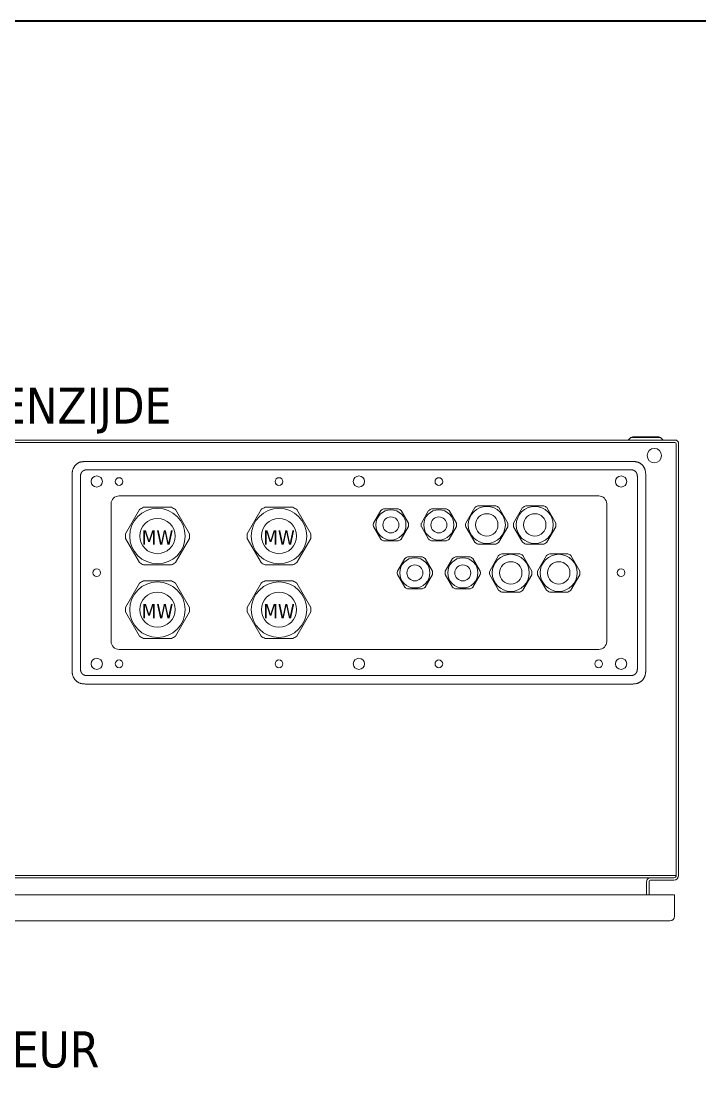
# Model space of a CAD drawing. Header units: millimetres. Extents: x 0 to 4000, y 0 to 2720.
# Drawn here: x 1989 to 2413, y 2060 to 2720 of the extents above; entities that cross this region are included whole.
import ezdxf
from ezdxf.enums import TextEntityAlignment as Align

# ---------------------------------------------------------------- set-up
doc = ezdxf.new("R2010")
doc.units = ezdxf.units.MM
for name, color, linetype, lineweight in [('EPLAN108', 5, 'Continuous', 5), ('EPLAN201', 73, 'Continuous', 5), ('EPLAN400', 5, 'Continuous', 5), ('EPLAN451', 73, 'Continuous', 5), ('EPLAN452', 73, 'Continuous', 5), ('EPLAN500', 7, 'Continuous', 5), ('EPLAN501', 7, 'Continuous', 5), ('EPLAN503', 7, 'Continuous', 5), ('EPLAN504', 7, 'Continuous', 5), ('KASTEN', 1, 'Continuous', 0), ('KASTMACRO-DETAIL', 1, 'Continuous', 0)]:
    doc.layers.add(name, color=color, linetype=linetype, lineweight=lineweight)
doc.styles.add('Tahoma', font='')
doc.styles.get('Tahoma').set_extended_font_data('Tahoma')

# ---------------------------------------------------------------- blocks, each defined once
blk = doc.blocks.new('EPLFRAME')
at = {"layer": 'EPLAN201', "linetype": 'Continuous', "lineweight": 35, "ltscale": 4}
blk.add_lwpolyline([(0, 0), (4000, 0), (4000, 2720), (0, 2720)], close=True, dxfattribs=at)
at = {"layer": 'EPLAN451', "color": 73, "style": 'Tahoma'}
for tag, p, height in [('14_10000', (3537.27, 153.74), 22.57), ('14_10011', (1180, 115), 31.61), ('14_10021', (3700, 108), 16.25), ('14_3010', (3500, 68), 16.25)]:
    blk.add_attdef(tag, p, '', height=height, dxfattribs=at)
at = {"layer": 'EPLAN452', "color": 73, "style": 'Tahoma'}
for tag, p, height in [('4_11011', (2320, 115), 31.61), ('4_11020', (3500, 108), 16.25), ('4_11024', (3700, 67.87), 16.25), ('4_11042', (3500, 15), 22.57), ('4_11043', (3720.13, 15), 22.57)]:
    blk.add_attdef(tag, p, '', height=height, dxfattribs=at)
blk = doc.blocks.new('EPLSYM_LibrarySPECIAL_Symbol11_Variant0_Placement8')
at = {"layer": 'EPLAN400', "color": 5, "style": 'Tahoma'}
blk.add_attdef('17_20010', text='', height=22.57, dxfattribs=at).set_placement((-1.5, -0.5), align=Align.BOTTOM_CENTER)
at = {"layer": 'EPLAN500', "color": 7, "style": 'Tahoma'}
blk.add_attdef('17_20027', text='', height=1.63, dxfattribs=at).set_placement((-1.5, -40.7), align=Align.BOTTOM_CENTER)
at = {"layer": 'EPLAN501', "color": 7, "style": 'Tahoma'}
blk.add_attdef('17_20011', text='', height=1.63, dxfattribs=at).set_placement((-1.5, -46.1), align=Align.BOTTOM_CENTER)
at = {"layer": 'EPLAN503', "color": 7, "style": 'Tahoma'}
blk.add_attdef('17_20024', text='', height=1.63, dxfattribs=at).set_placement((-1.5, -48.8), align=Align.BOTTOM_CENTER)
at = {"layer": 'EPLAN504', "color": 7, "style": 'Tahoma'}
blk.add_attdef('17_20901[1]', text='', height=1.63, dxfattribs=at).set_placement((-1.5, -43.4), align=Align.BOTTOM_CENTER)
blk = doc.blocks.new('EPLSYM_LibrarySPECIAL_Symbol11_Variant0_Placement8_4')
at = {"layer": 'EPLAN400', "color": 5, "style": 'Tahoma'}
blk.add_attdef('17_20010', text='', height=22.57, dxfattribs=at).set_placement((-1.5, -0.5), align=Align.BOTTOM_CENTER)
at = {"layer": 'EPLAN500', "color": 7, "style": 'Tahoma'}
blk.add_attdef('17_20027', text='', height=1.63, dxfattribs=at).set_placement((-1.5, -40.7), align=Align.BOTTOM_CENTER)
at = {"layer": 'EPLAN501', "color": 7, "style": 'Tahoma'}
blk.add_attdef('17_20011', text='', height=1.63, dxfattribs=at).set_placement((-1.5, -46.1), align=Align.BOTTOM_CENTER)
at = {"layer": 'EPLAN503', "color": 7, "style": 'Tahoma'}
blk.add_attdef('17_20024', text='', height=1.63, dxfattribs=at).set_placement((-1.5, -48.8), align=Align.BOTTOM_CENTER)
at = {"layer": 'EPLAN504', "color": 7, "style": 'Tahoma'}
blk.add_attdef('17_20901[1]', text='', height=1.63, dxfattribs=at).set_placement((-1.5, -43.4), align=Align.BOTTOM_CENTER)

msp = doc.modelspace()

# ---------------------------------------------------------------- linework, layer by layer
at = {"layer": 'KASTEN', "linetype": 'Continuous', "lineweight": 0, "ltscale": 20}
for p, q in [((2371.28, 2460.08), (2387.52, 2460.08)), ((2368.64, 2458.14), (2370.08, 2459.58)), ((2388.72, 2459.58), (2370.08, 2459.58)), ((2388.72, 2459.58), (2390.16, 2458.14))]:
    msp.add_line(p, q, dxfattribs=at)
at = {"layer": 'KASTEN', "color": 1, "linetype": 'Continuous'}
for p, q in [((1602.3, 2458.08), (2397.7, 2458.08)), ((1602.3, 2456.58), (2397.7, 2456.58)), ((2398.49, 2455.78), (2398.47, 2455.93)), ((2398.49, 2455.78), (2398.49, 2227.53)), ((2398.5, 2185.88), (2398.5, 2455.78)), ((2400, 2185.88), (2400, 2455.78)), ((2027.79, 2444.58), (2371.93, 2444.62)), ((2020.55, 2313.95), (2020.55, 2436.3)), ((2025.83, 2435.25), (2025.83, 2315)), ((2369.93, 2439.5), (2030.07, 2439.5)), ((2374.17, 2315), (2374.17, 2435.25)), ((2379.46, 2436.3), (2379.46, 2313.95)), ((2350, 2423.13), (2050, 2423.13)), ((2045, 2418.13), (2045, 2332.13)), ((2355, 2332.13), (2355, 2418.13)), ((2050, 2327.13), (2350, 2327.13)), ((2030.07, 2310.75), (2369.93, 2310.75)), ((2370.97, 2305.47), (2029.03, 2305.47)), ((2398.49, 2218.82), (2398.49, 2185.88)), ((1601.5, 2185.88), (2398.49, 2185.88)), ((1617.5, 2184.38), (2381.72, 2184.38)), ((2382.5, 2184.38), (2381.72, 2184.38)), ((2397, 2184.38), (2382.5, 2184.38)), ((2398.49, 2185.84), (2398.49, 2185.88)), ((2398.49, 2185.79), (2398.49, 2185.88)), ((2380, 2181.88), (2380, 2173.7)), ((2381.5, 2181.88), (2381.5, 2173.7)), ((2397, 2182.88), (2382.5, 2182.88)), ((1604.5, 2173.7), (2395.49, 2173.7)), ((2397.5, 2173.7), (2395.5, 2173.7)), ((2397.5, 2173.7), (2397.5, 2160.3)), ((1605.3, 2157.5), (2394.7, 2157.5))]:
    msp.add_line(p, q, dxfattribs=at)
for points in [[(2020.55, 2436.3), (2020.57, 2436.67), (2020.6, 2437.03), (2020.64, 2437.39), (2020.68, 2437.75), (2020.72, 2438.1), (2020.77, 2438.44), (2020.83, 2438.78), (2020.9, 2439.09), (2020.99, 2439.4), (2021.08, 2439.69), (2021.18, 2439.97), (2021.29, 2440.23), (2021.41, 2440.48), (2021.53, 2440.72), (2021.65, 2440.95), (2021.78, 2441.16), (2021.9, 2441.36), (2022.03, 2441.55), (2022.15, 2441.73), (2022.28, 2441.9), (2022.41, 2442.06), (2022.54, 2442.22), (2022.68, 2442.37), (2022.82, 2442.51), (2022.96, 2442.65), (2023.11, 2442.78), (2023.26, 2442.91), (2023.42, 2443.04), (2023.58, 2443.16), (2023.75, 2443.28), (2023.92, 2443.4), (2024.1, 2443.52), (2024.29, 2443.63), (2024.48, 2443.74), (2024.68, 2443.85), (2024.88, 2443.95), (2025.09, 2444.04), (2025.31, 2444.13), (2025.54, 2444.21), (2025.77, 2444.28), (2026, 2444.34), (2026.25, 2444.39), (2026.5, 2444.43), (2026.75, 2444.47), (2027.01, 2444.5), (2027.26, 2444.53), (2027.53, 2444.55), (2027.79, 2444.58)], [(2371.93, 2444.62), (2372.22, 2444.6), (2372.5, 2444.57), (2372.78, 2444.55), (2373.06, 2444.51), (2373.34, 2444.47), (2373.61, 2444.43), (2373.87, 2444.38), (2374.13, 2444.31), (2374.38, 2444.24), (2374.62, 2444.16), (2374.85, 2444.07), (2375.07, 2443.97), (2375.29, 2443.87), (2375.49, 2443.76), (2375.69, 2443.64), (2375.89, 2443.53), (2376.07, 2443.41), (2376.25, 2443.29), (2376.42, 2443.17), (2376.58, 2443.04), (2376.74, 2442.91), (2376.89, 2442.78), (2377.04, 2442.65), (2377.18, 2442.51), (2377.32, 2442.37), (2377.46, 2442.22), (2377.59, 2442.06), (2377.72, 2441.9), (2377.85, 2441.73), (2377.98, 2441.55), (2378.1, 2441.36), (2378.23, 2441.16), (2378.35, 2440.95), (2378.47, 2440.72), (2378.6, 2440.48), (2378.71, 2440.23), (2378.82, 2439.97), (2378.92, 2439.69), (2379.02, 2439.4), (2379.1, 2439.09), (2379.17, 2438.78), (2379.23, 2438.44), (2379.28, 2438.1), (2379.33, 2437.75), (2379.37, 2437.39), (2379.4, 2437.03), (2379.43, 2436.67), (2379.46, 2436.3)], [(2030.07, 2439.5), (2030.01, 2439.5), (2029.95, 2439.5), (2029.89, 2439.49), (2029.84, 2439.49), (2029.78, 2439.49), (2029.72, 2439.49), (2029.66, 2439.48), (2029.6, 2439.48), (2029.54, 2439.47), (2029.49, 2439.47), (2029.43, 2439.46), (2029.37, 2439.46), (2029.32, 2439.45), (2029.26, 2439.44), (2029.21, 2439.43), (2029.15, 2439.42), (2029.1, 2439.42), (2029.04, 2439.41), (2028.99, 2439.39), (2028.93, 2439.38), (2028.88, 2439.37), (2028.83, 2439.36), (2028.77, 2439.35), (2028.72, 2439.33), (2028.67, 2439.32), (2028.62, 2439.31), (2028.57, 2439.29), (2028.52, 2439.28), (2028.47, 2439.26), (2028.42, 2439.24), (2028.37, 2439.23), (2028.32, 2439.21), (2028.27, 2439.19), (2028.22, 2439.17), (2028.17, 2439.15), (2028.12, 2439.13), (2028.08, 2439.11), (2028.03, 2439.09), (2027.98, 2439.07), (2027.94, 2439.05), (2027.89, 2439.02), (2027.85, 2439), (2027.8, 2438.98), (2027.76, 2438.95), (2027.71, 2438.93), (2027.67, 2438.9), (2027.63, 2438.88), (2027.58, 2438.85), (2027.54, 2438.82), (2027.5, 2438.8), (2027.46, 2438.77), (2027.42, 2438.74), (2027.38, 2438.71), (2027.34, 2438.68), (2027.3, 2438.65), (2027.26, 2438.62), (2027.22, 2438.59), (2027.18, 2438.56), (2027.15, 2438.53), (2027.11, 2438.5), (2027.07, 2438.46), (2027.04, 2438.43), (2027, 2438.39), (2026.97, 2438.36), (2026.93, 2438.33), (2026.9, 2438.29), (2026.87, 2438.25), (2026.83, 2438.22), (2026.8, 2438.18), (2026.77, 2438.14), (2026.74, 2438.11), (2026.71, 2438.07), (2026.68, 2438.03), (2026.65, 2437.99), (2026.62, 2437.95), (2026.59, 2437.91), (2026.56, 2437.87), (2026.53, 2437.83), (2026.5, 2437.79), (2026.48, 2437.74), (2026.45, 2437.7), (2026.42, 2437.66), (2026.4, 2437.61), (2026.37, 2437.57), (2026.35, 2437.53), (2026.33, 2437.48), (2026.3, 2437.44), (2026.28, 2437.39), (2026.26, 2437.35), (2026.24, 2437.3), (2026.22, 2437.25), (2026.2, 2437.2), (2026.18, 2437.16), (2026.16, 2437.11), (2026.14, 2437.06), (2026.12, 2437.01), (2026.1, 2436.96), (2026.09, 2436.91), (2026.07, 2436.86), (2026.05, 2436.81), (2026.04, 2436.76), (2026.02, 2436.71), (2026.01, 2436.66), (2025.99, 2436.61), (2025.98, 2436.55), (2025.97, 2436.5), (2025.96, 2436.45), (2025.94, 2436.39), (2025.93, 2436.34), (2025.92, 2436.29), (2025.91, 2436.23), (2025.9, 2436.18), (2025.89, 2436.12), (2025.89, 2436.07), (2025.88, 2436.01), (2025.87, 2435.95), (2025.87, 2435.9), (2025.86, 2435.84), (2025.85, 2435.78), (2025.85, 2435.73), (2025.84, 2435.67), (2025.84, 2435.61), (2025.84, 2435.55), (2025.84, 2435.49), (2025.83, 2435.43), (2025.83, 2435.37), (2025.83, 2435.31), (2025.83, 2435.25)], [(2374.17, 2435.25), (2374.17, 2435.31), (2374.17, 2435.37), (2374.17, 2435.43), (2374.17, 2435.49), (2374.17, 2435.55), (2374.16, 2435.61), (2374.16, 2435.67), (2374.16, 2435.73), (2374.15, 2435.78), (2374.15, 2435.84), (2374.14, 2435.9), (2374.13, 2435.95), (2374.13, 2436.01), (2374.12, 2436.07), (2374.11, 2436.12), (2374.1, 2436.18), (2374.09, 2436.23), (2374.08, 2436.29), (2374.07, 2436.34), (2374.06, 2436.39), (2374.05, 2436.45), (2374.04, 2436.5), (2374.02, 2436.55), (2374.01, 2436.61), (2374, 2436.66), (2373.98, 2436.71), (2373.97, 2436.76), (2373.95, 2436.81), (2373.94, 2436.86), (2373.92, 2436.91), (2373.9, 2436.96), (2373.88, 2437.01), (2373.87, 2437.06), (2373.85, 2437.11), (2373.83, 2437.16), (2373.81, 2437.2), (2373.79, 2437.25), (2373.77, 2437.3), (2373.75, 2437.35), (2373.72, 2437.39), (2373.7, 2437.44), (2373.68, 2437.48), (2373.65, 2437.53), (2373.63, 2437.57), (2373.6, 2437.61), (2373.58, 2437.66), (2373.55, 2437.7), (2373.53, 2437.74), (2373.5, 2437.79), (2373.47, 2437.83), (2373.45, 2437.87), (2373.42, 2437.91), (2373.39, 2437.95), (2373.36, 2437.99), (2373.33, 2438.03), (2373.3, 2438.07), (2373.27, 2438.11), (2373.24, 2438.14), (2373.2, 2438.18), (2373.17, 2438.22), (2373.14, 2438.25), (2373.11, 2438.29), (2373.07, 2438.33), (2373.04, 2438.36), (2373, 2438.39), (2372.97, 2438.43), (2372.93, 2438.46), (2372.89, 2438.5), (2372.86, 2438.53), (2372.82, 2438.56), (2372.78, 2438.59), (2372.74, 2438.62), (2372.7, 2438.65), (2372.67, 2438.68), (2372.63, 2438.71), (2372.59, 2438.74), (2372.54, 2438.77), (2372.5, 2438.8), (2372.46, 2438.82), (2372.42, 2438.85), (2372.38, 2438.88), (2372.33, 2438.9), (2372.29, 2438.93), (2372.25, 2438.95), (2372.2, 2438.98), (2372.16, 2439), (2372.11, 2439.02), (2372.07, 2439.05), (2372.02, 2439.07), (2371.98, 2439.09), (2371.93, 2439.11), (2371.88, 2439.13), (2371.83, 2439.15), (2371.79, 2439.17), (2371.74, 2439.19), (2371.69, 2439.21), (2371.64, 2439.23), (2371.59, 2439.24), (2371.54, 2439.26), (2371.49, 2439.28), (2371.44, 2439.29), (2371.39, 2439.31), (2371.33, 2439.32), (2371.28, 2439.33), (2371.23, 2439.35), (2371.18, 2439.36), (2371.12, 2439.37), (2371.07, 2439.38), (2371.02, 2439.39), (2370.96, 2439.41), (2370.91, 2439.42), (2370.85, 2439.42), (2370.8, 2439.43), (2370.74, 2439.44), (2370.69, 2439.45), (2370.63, 2439.46), (2370.57, 2439.46), (2370.52, 2439.47), (2370.46, 2439.47), (2370.4, 2439.48), (2370.34, 2439.48), (2370.29, 2439.49), (2370.23, 2439.49), (2370.17, 2439.49), (2370.11, 2439.49), (2370.05, 2439.5), (2369.99, 2439.5), (2369.93, 2439.5)], [(2025.83, 2315), (2025.83, 2314.94), (2025.83, 2314.88), (2025.84, 2314.7), (2025.84, 2314.64), (2025.84, 2314.58), (2025.85, 2314.52), (2025.85, 2314.47), (2025.86, 2314.41), (2025.87, 2314.35), (2025.87, 2314.3), (2025.88, 2314.24), (2025.89, 2314.13), (2025.91, 2314.02), (2025.92, 2313.96), (2025.93, 2313.91), (2025.94, 2313.86), (2025.96, 2313.8), (2025.97, 2313.75), (2025.98, 2313.7), (2025.99, 2313.64), (2026.01, 2313.59), (2026.02, 2313.54), (2026.04, 2313.49), (2026.05, 2313.44), (2026.07, 2313.39), (2026.09, 2313.34), (2026.1, 2313.29), (2026.12, 2313.24), (2026.14, 2313.19), (2026.16, 2313.14), (2026.2, 2313.05), (2026.22, 2313), (2026.24, 2312.95), (2026.3, 2312.81), (2026.33, 2312.77), (2026.35, 2312.72), (2026.37, 2312.68), (2026.4, 2312.64), (2026.42, 2312.59), (2026.45, 2312.55), (2026.48, 2312.51), (2026.53, 2312.42), (2026.56, 2312.38), (2026.59, 2312.34), (2026.65, 2312.26), (2026.71, 2312.18), (2026.74, 2312.15), (2026.77, 2312.11), (2026.83, 2312.03), (2026.87, 2312), (2026.9, 2311.96), (2026.97, 2311.89), (2027, 2311.86), (2027.04, 2311.82), (2027.07, 2311.79), (2027.11, 2311.76), (2027.18, 2311.69), (2027.22, 2311.66), (2027.26, 2311.63), (2027.34, 2311.57), (2027.38, 2311.54), (2027.42, 2311.51), (2027.46, 2311.48), (2027.5, 2311.45), (2027.58, 2311.4), (2027.63, 2311.37), (2027.67, 2311.35), (2027.71, 2311.32), (2027.76, 2311.3), (2027.8, 2311.27), (2027.85, 2311.25), (2027.89, 2311.23), (2027.94, 2311.2), (2027.98, 2311.18), (2028.03, 2311.16), (2028.08, 2311.14), (2028.12, 2311.12), (2028.22, 2311.08), (2028.27, 2311.06), (2028.32, 2311.04), (2028.37, 2311.03), (2028.42, 2311.01), (2028.52, 2310.98), (2028.57, 2310.96), (2028.62, 2310.94), (2028.72, 2310.92), (2028.77, 2310.9), (2028.83, 2310.89), (2028.88, 2310.88), (2028.93, 2310.87), (2028.99, 2310.86), (2029.04, 2310.85), (2029.1, 2310.84), (2029.21, 2310.82), (2029.32, 2310.8), (2029.37, 2310.79), (2029.54, 2310.78), (2029.6, 2310.77), (2029.72, 2310.76), (2029.78, 2310.76), (2029.95, 2310.75), (2030.01, 2310.75), (2030.07, 2310.75)], [(2369.93, 2310.75), (2369.99, 2310.75), (2370.05, 2310.75), (2370.11, 2310.76), (2370.17, 2310.76), (2370.23, 2310.76), (2370.29, 2310.76), (2370.34, 2310.77), (2370.4, 2310.77), (2370.46, 2310.78), (2370.52, 2310.78), (2370.57, 2310.79), (2370.63, 2310.79), (2370.69, 2310.8), (2370.74, 2310.81), (2370.8, 2310.82), (2370.85, 2310.83), (2370.91, 2310.84), (2370.96, 2310.85), (2371.02, 2310.86), (2371.07, 2310.87), (2371.12, 2310.88), (2371.18, 2310.89), (2371.23, 2310.9), (2371.28, 2310.92), (2371.33, 2310.93), (2371.39, 2310.94), (2371.44, 2310.96), (2371.49, 2310.98), (2371.54, 2310.99), (2371.59, 2311.01), (2371.64, 2311.03), (2371.69, 2311.04), (2371.74, 2311.06), (2371.79, 2311.08), (2371.83, 2311.1), (2371.88, 2311.12), (2371.93, 2311.14), (2371.98, 2311.16), (2372.02, 2311.18), (2372.07, 2311.2), (2372.11, 2311.23), (2372.16, 2311.25), (2372.2, 2311.27), (2372.25, 2311.3), (2372.29, 2311.32), (2372.33, 2311.35), (2372.38, 2311.37), (2372.42, 2311.4), (2372.46, 2311.43), (2372.5, 2311.45), (2372.54, 2311.48), (2372.59, 2311.51), (2372.63, 2311.54), (2372.67, 2311.57), (2372.7, 2311.6), (2372.74, 2311.63), (2372.78, 2311.66), (2372.82, 2311.69), (2372.86, 2311.72), (2372.89, 2311.76), (2372.93, 2311.79), (2372.97, 2311.82), (2373, 2311.86), (2373.04, 2311.89), (2373.07, 2311.93), (2373.11, 2311.96), (2373.14, 2312), (2373.17, 2312.03), (2373.2, 2312.07), (2373.24, 2312.11), (2373.27, 2312.15), (2373.3, 2312.18), (2373.33, 2312.22), (2373.36, 2312.26), (2373.39, 2312.3), (2373.42, 2312.34), (2373.45, 2312.38), (2373.47, 2312.42), (2373.5, 2312.47), (2373.53, 2312.51), (2373.55, 2312.55), (2373.58, 2312.59), (2373.6, 2312.64), (2373.63, 2312.68), (2373.65, 2312.72), (2373.68, 2312.77), (2373.7, 2312.81), (2373.72, 2312.86), (2373.75, 2312.91), (2373.77, 2312.95), (2373.79, 2313), (2373.81, 2313.05), (2373.83, 2313.09), (2373.85, 2313.14), (2373.87, 2313.19), (2373.88, 2313.24), (2373.9, 2313.29), (2373.92, 2313.34), (2373.94, 2313.39), (2373.95, 2313.44), (2373.97, 2313.49), (2373.98, 2313.54), (2374, 2313.59), (2374.01, 2313.64), (2374.02, 2313.7), (2374.04, 2313.75), (2374.05, 2313.8), (2374.06, 2313.86), (2374.07, 2313.91), (2374.08, 2313.96), (2374.09, 2314.02), (2374.1, 2314.07), (2374.11, 2314.13), (2374.12, 2314.18), (2374.13, 2314.24), (2374.13, 2314.3), (2374.14, 2314.35), (2374.15, 2314.41), (2374.15, 2314.47), (2374.16, 2314.52), (2374.16, 2314.58), (2374.16, 2314.64), (2374.17, 2314.7), (2374.17, 2314.76), (2374.17, 2314.82), (2374.17, 2314.88), (2374.17, 2314.94), (2374.17, 2315)], [(2029.03, 2305.47), (2028.66, 2305.5), (2028.3, 2305.53), (2027.93, 2305.56), (2027.58, 2305.6), (2027.23, 2305.64), (2026.88, 2305.69), (2026.55, 2305.75), (2026.23, 2305.83), (2025.93, 2305.91), (2025.64, 2306), (2025.36, 2306.11), (2025.09, 2306.22), (2024.84, 2306.33), (2024.61, 2306.45), (2024.38, 2306.58), (2024.17, 2306.7), (2023.97, 2306.83), (2023.78, 2306.95), (2023.6, 2307.08), (2023.43, 2307.21), (2023.27, 2307.34), (2023.11, 2307.47), (2022.96, 2307.6), (2022.82, 2307.74), (2022.68, 2307.89), (2022.54, 2308.03), (2022.41, 2308.19), (2022.28, 2308.35), (2022.15, 2308.52), (2022.03, 2308.7), (2021.9, 2308.89), (2021.78, 2309.09), (2021.65, 2309.3), (2021.53, 2309.53), (2021.41, 2309.77), (2021.29, 2310.02), (2021.18, 2310.28), (2021.08, 2310.56), (2020.99, 2310.85), (2020.9, 2311.16), (2020.83, 2311.48), (2020.77, 2311.81), (2020.72, 2312.15), (2020.68, 2312.5), (2020.64, 2312.86), (2020.6, 2313.22), (2020.57, 2313.59), (2020.55, 2313.95)], [(2379.46, 2313.95), (2379.43, 2313.59), (2379.4, 2313.22), (2379.37, 2312.86), (2379.33, 2312.5), (2379.28, 2312.15), (2379.23, 2311.81), (2379.17, 2311.48), (2379.1, 2311.16), (2379.02, 2310.85), (2378.92, 2310.56), (2378.82, 2310.28), (2378.71, 2310.02), (2378.6, 2309.77), (2378.47, 2309.53), (2378.35, 2309.3), (2378.23, 2309.09), (2378.1, 2308.89), (2377.98, 2308.7), (2377.85, 2308.52), (2377.72, 2308.35), (2377.59, 2308.19), (2377.46, 2308.03), (2377.32, 2307.89), (2377.18, 2307.74), (2377.04, 2307.6), (2376.89, 2307.47), (2376.74, 2307.34), (2376.58, 2307.21), (2376.41, 2307.08), (2376.23, 2306.95), (2376.04, 2306.83), (2375.84, 2306.7), (2375.62, 2306.58), (2375.4, 2306.45), (2375.16, 2306.33), (2374.91, 2306.22), (2374.64, 2306.11), (2374.37, 2306), (2374.08, 2305.91), (2373.77, 2305.83), (2373.45, 2305.75), (2373.12, 2305.69), (2372.78, 2305.64), (2372.43, 2305.6), (2372.07, 2305.56), (2371.71, 2305.53), (2371.34, 2305.5), (2370.97, 2305.47)]]:
    msp.add_lwpolyline(points, dxfattribs=at)
for centre, radius in [((2384.79, 2448.33), 4.49), ((2036, 2432.13), 3.5), ((2050, 2432.13), 2.4), ((2150, 2432.13), 2.4), ((2200, 2432.13), 3.5), ((2250, 2432.13), 2.4), ((2364, 2432.13), 3.5), ((2036, 2375.13), 2.4), ((2364, 2375.13), 2.4), ((2036, 2318.13), 3.5), ((2200, 2318.13), 3.5), ((2364, 2318.13), 3.5), ((2050, 2318.13), 2.4), ((2150, 2318.13), 2.4), ((2250, 2318.13), 2.4), ((2350, 2318.13), 2.4)]:
    msp.add_circle(centre, radius, dxfattribs=at)
at = {"layer": 'KASTEN', "linetype": 'Continuous', "lineweight": 0, "ltscale": 400}
for centre, radius, start, end in [((2371.28, 2458.38), 1.7, 90, 135), ((2387.52, 2458.38), 1.7, 45, 90), ((2368.5, 2458.28), 0.2, 270, 315), ((2390.3, 2458.28), 0.2, 225, 270)]:
    msp.add_arc(centre, radius, start, end, dxfattribs=at)
at = {"layer": 'KASTEN', "color": 1, "linetype": 'Continuous'}
for centre, radius, start, end in [((2397.7, 2455.78), 2.3, 359.99999, 89.99999), ((2397.7, 2455.78), 0.8, 359.99999, 89.99999), ((2050, 2418.13), 5, 90, 180), ((2350, 2418.13), 5, 360, 90), ((2050, 2332.13), 5, 180, 270), ((2350, 2332.13), 5, 270, 360), ((2382.5, 2181.88), 2.5, 89.99999, 179.99999), ((2397, 2185.88), 3, 269.99999, 359.99999), ((2397, 2185.88), 1.5, 269.99999, 359.99999), ((2379.9, 2180.49), 0.1, 359.99999, 89.99999), ((2382.5, 2181.88), 1, 89.99999, 179.99999), ((2394.7, 2160.3), 2.8, 269.99999, 359.99999)]:
    msp.add_arc(centre, radius, start, end, dxfattribs=at)
at = {"layer": 'KASTMACRO-DETAIL'}
for p, q in [((2054.05, 2399.45), (2062.77, 2414.55)), ((2065.28, 2416), (2082.72, 2416)), ((2085.23, 2414.55), (2093.95, 2399.45)), ((2130.05, 2399.45), (2138.77, 2414.55)), ((2141.28, 2416), (2158.72, 2416)), ((2161.23, 2414.55), (2169.95, 2399.45)), ((2209.05, 2406.03), (2213.63, 2413.97)), ((2215.42, 2415), (2224.58, 2415)), ((2226.37, 2413.97), (2230.95, 2406.03)), ((2239.05, 2406.03), (2243.63, 2413.97)), ((2245.42, 2415), (2254.58, 2415)), ((2256.37, 2413.97), (2260.95, 2406.03)), ((2266.8, 2406.13), (2272.42, 2415.87)), ((2274.38, 2417), (2285.62, 2417)), ((2287.58, 2415.87), (2293.2, 2406.13)), ((2296.8, 2406.13), (2302.42, 2415.87)), ((2304.38, 2417), (2315.62, 2417)), ((2317.58, 2415.87), (2323.2, 2406.13)), ((2213.63, 2396.03), (2209.05, 2403.97)), ((2230.95, 2403.97), (2226.37, 2396.03)), ((2243.63, 2396.03), (2239.05, 2403.97)), ((2260.95, 2403.97), (2256.37, 2396.03)), ((2272.42, 2394.13), (2266.8, 2403.87)), ((2293.2, 2403.87), (2287.58, 2394.13)), ((2302.42, 2394.13), (2296.8, 2403.87)), ((2323.2, 2403.87), (2317.58, 2394.13)), ((2062.77, 2381.45), (2054.05, 2396.55)), ((2093.95, 2396.55), (2085.23, 2381.45)), ((2138.77, 2381.45), (2130.05, 2396.55)), ((2169.95, 2396.55), (2161.23, 2381.45)), ((2224.58, 2395), (2215.42, 2395)), ((2254.58, 2395), (2245.42, 2395)), ((2285.62, 2393), (2274.38, 2393)), ((2315.62, 2393), (2304.38, 2393)), ((2224.05, 2376.03), (2228.63, 2383.97)), ((2230.42, 2385), (2239.58, 2385)), ((2241.37, 2383.97), (2245.95, 2376.03)), ((2254.05, 2376.03), (2258.63, 2383.97)), ((2260.42, 2385), (2269.58, 2385)), ((2271.37, 2383.97), (2275.95, 2376.03)), ((2281.8, 2376.13), (2287.42, 2385.87)), ((2289.38, 2387), (2300.62, 2387)), ((2302.58, 2385.87), (2308.2, 2376.13)), ((2311.8, 2376.13), (2317.42, 2385.87)), ((2319.38, 2387), (2330.62, 2387)), ((2332.58, 2385.87), (2338.2, 2376.13)), ((2082.72, 2380), (2065.28, 2380)), ((2158.72, 2380), (2141.28, 2380)), ((2054.05, 2353.45), (2062.77, 2368.55)), ((2065.28, 2370), (2082.72, 2370)), ((2085.23, 2368.55), (2093.95, 2353.45)), ((2130.05, 2353.45), (2138.77, 2368.55)), ((2141.28, 2370), (2158.72, 2370)), ((2161.23, 2368.55), (2169.95, 2353.45)), ((2228.63, 2366.03), (2224.05, 2373.97)), ((2245.95, 2373.97), (2241.37, 2366.03)), ((2258.63, 2366.03), (2254.05, 2373.97)), ((2275.95, 2373.97), (2271.37, 2366.03)), ((2287.42, 2364.13), (2281.8, 2373.87)), ((2308.2, 2373.87), (2302.58, 2364.13)), ((2317.42, 2364.13), (2311.8, 2373.87)), ((2338.2, 2373.87), (2332.58, 2364.13)), ((2239.58, 2365), (2230.42, 2365)), ((2269.58, 2365), (2260.42, 2365)), ((2300.62, 2363), (2289.38, 2363)), ((2330.62, 2363), (2319.38, 2363)), ((2062.77, 2335.45), (2054.05, 2350.55)), ((2093.95, 2350.55), (2085.23, 2335.45)), ((2138.77, 2335.45), (2130.05, 2350.55)), ((2169.95, 2350.55), (2161.23, 2335.45)), ((2082.72, 2334), (2065.28, 2334)), ((2158.72, 2334), (2141.28, 2334))]:
    msp.add_line(p, q, dxfattribs=at)
for centre, radius in [((2074, 2398), 17.35), ((2150, 2398), 17.35), ((2220, 2405), 9.45), ((2250, 2405), 9.45), ((2280, 2405), 11.6), ((2310, 2405), 11.6), ((2220, 2405), 5), ((2250, 2405), 5), ((2280, 2405), 7), ((2310, 2405), 7), ((2235, 2375), 9.45), ((2265, 2375), 9.45), ((2295, 2375), 11.6), ((2295, 2375), 7), ((2325, 2375), 11.6), ((2325, 2375), 7), ((2235, 2375), 5), ((2265, 2375), 5), ((2074, 2352), 17.35), ((2150, 2352), 17.35)]:
    msp.add_circle(centre, radius, dxfattribs=at)
at = {"layer": 'KASTMACRO-DETAIL', "ltscale": 4}
for centre in [(2074, 2398), (2150, 2398), (2074, 2352), (2150, 2352)]:
    msp.add_circle(centre, 11, dxfattribs=at)
at = {"layer": 'KASTMACRO-DETAIL'}
for centre, radius, start, end in [((2074, 2398), 20, 115.84193, 124.15807), ((2074, 2398), 20, 55.84193, 64.15807), ((2150, 2398), 20, 115.84193, 124.15807), ((2150, 2398), 20, 55.84193, 64.15807), ((2220, 2405), 11, 114.61998, 125.38002), ((2220, 2405), 11, 54.61998, 65.38002), ((2250, 2405), 11, 114.61998, 125.38002), ((2250, 2405), 11, 54.61998, 65.38002), ((2280, 2405), 13.25, 115.08763, 124.91237), ((2280, 2405), 13.25, 55.08763, 64.91237), ((2310, 2405), 13.25, 115.08763, 124.91237), ((2310, 2405), 13.25, 55.08763, 64.91237), ((2220, 2405), 11, 174.61998, 185.38002), ((2220, 2405), 11, 354.61998, 5.38002), ((2250, 2405), 11, 174.61998, 185.38002), ((2250, 2405), 11, 354.61998, 5.38002), ((2280, 2405), 13.25, 175.08763, 184.91237), ((2280, 2405), 13.25, 355.08763, 4.91237), ((2310, 2405), 13.25, 175.08763, 184.91237), ((2310, 2405), 13.25, 355.08763, 4.91237), ((2074, 2398), 20, 175.84193, 184.15807), ((2074, 2398), 20, 355.84193, 4.15807), ((2150, 2398), 20, 175.84193, 184.15807), ((2150, 2398), 20, 355.84193, 4.15807), ((2220, 2405), 11, 234.61998, 245.38002), ((2220, 2405), 11, 294.61998, 305.38002), ((2250, 2405), 11, 234.61998, 245.38002), ((2250, 2405), 11, 294.61998, 305.38002), ((2280, 2405), 13.25, 235.08763, 244.91237), ((2280, 2405), 13.25, 295.08763, 304.91237), ((2310, 2405), 13.25, 235.08763, 244.91237), ((2310, 2405), 13.25, 295.08763, 304.91237), ((2074, 2398), 20, 235.84193, 244.15807), ((2074, 2398), 20, 295.84193, 304.15807), ((2150, 2398), 20, 235.84193, 244.15807), ((2150, 2398), 20, 295.84193, 304.15807), ((2235, 2375), 11, 114.61998, 125.38002), ((2235, 2375), 11, 54.61998, 65.38002), ((2265, 2375), 11, 114.61998, 125.38002), ((2265, 2375), 11, 54.61998, 65.38002), ((2295, 2375), 13.25, 115.08763, 124.91237), ((2295, 2375), 13.25, 55.08763, 64.91237), ((2325, 2375), 13.25, 115.08763, 124.91237), ((2325, 2375), 13.25, 55.08763, 64.91237), ((2235, 2375), 11, 174.61998, 185.38002), ((2235, 2375), 11, 354.61998, 5.38002), ((2265, 2375), 11, 174.61998, 185.38002), ((2265, 2375), 11, 354.61998, 5.38002), ((2295, 2375), 13.25, 175.08763, 184.91237), ((2295, 2375), 13.25, 355.08763, 4.91237), ((2325, 2375), 13.25, 175.08763, 184.91237), ((2325, 2375), 13.25, 355.08763, 4.91237), ((2074, 2352), 20, 115.84193, 124.15807), ((2074, 2352), 20, 55.84193, 64.15807), ((2150, 2352), 20, 115.84193, 124.15807), ((2150, 2352), 20, 55.84193, 64.15807), ((2235, 2375), 11, 234.61998, 245.38002), ((2235, 2375), 11, 294.61998, 305.38002), ((2265, 2375), 11, 234.61998, 245.38002), ((2265, 2375), 11, 294.61998, 305.38002), ((2295, 2375), 13.25, 235.08763, 244.91237), ((2295, 2375), 13.25, 295.08763, 304.91237), ((2325, 2375), 13.25, 235.08763, 244.91237), ((2325, 2375), 13.25, 295.08763, 304.91237), ((2074, 2352), 20, 175.84193, 184.15807), ((2074, 2352), 20, 355.84193, 4.15807), ((2150, 2352), 20, 175.84193, 184.15807), ((2150, 2352), 20, 355.84193, 4.15807), ((2074, 2352), 20, 235.84193, 244.15807), ((2074, 2352), 20, 295.84193, 304.15807), ((2150, 2352), 20, 235.84193, 244.15807), ((2150, 2352), 20, 295.84193, 304.15807)]:
    msp.add_arc(centre, radius, start, end, dxfattribs=at)

# ---------------------------------------------------------------- block references
msp.add_blockref('EPLFRAME', (0, 0))
ref = msp.add_blockref('EPLSYM_LibrarySPECIAL_Symbol11_Variant0_Placement8_4', (1600, 2460.05))
ref.add_attrib('17_20010', 'BOVENZIJDE', dxfattribs={"layer": 'EPLAN400', "color": 5, "height": 22.575, "style": 'Tahoma'}).set_placement((2000, 2461.55), align=Align.BOTTOM_CENTER)
ref = msp.add_blockref('EPLSYM_LibrarySPECIAL_Symbol11_Variant0_Placement8', (1602.5, 2054.5))
ref.add_attrib('17_20010', 'DEUR', dxfattribs={"layer": 'EPLAN400', "color": 5, "height": 22.575, "style": 'Tahoma'}).set_placement((2000, 2059), align=Align.BOTTOM_CENTER)

# ---------------------------------------------------------------- texts
at = {"layer": 'EPLAN108', "color": 5, "style": 'Tahoma'}
for p in [(2074, 2397.1), (2150, 2397.1), (2074, 2351.1), (2150, 2351.1)]:
    msp.add_text('MW', height=9.03, dxfattribs=at).set_placement(p, align=Align.MIDDLE_CENTER)

doc.saveas('drawing.dxf')
